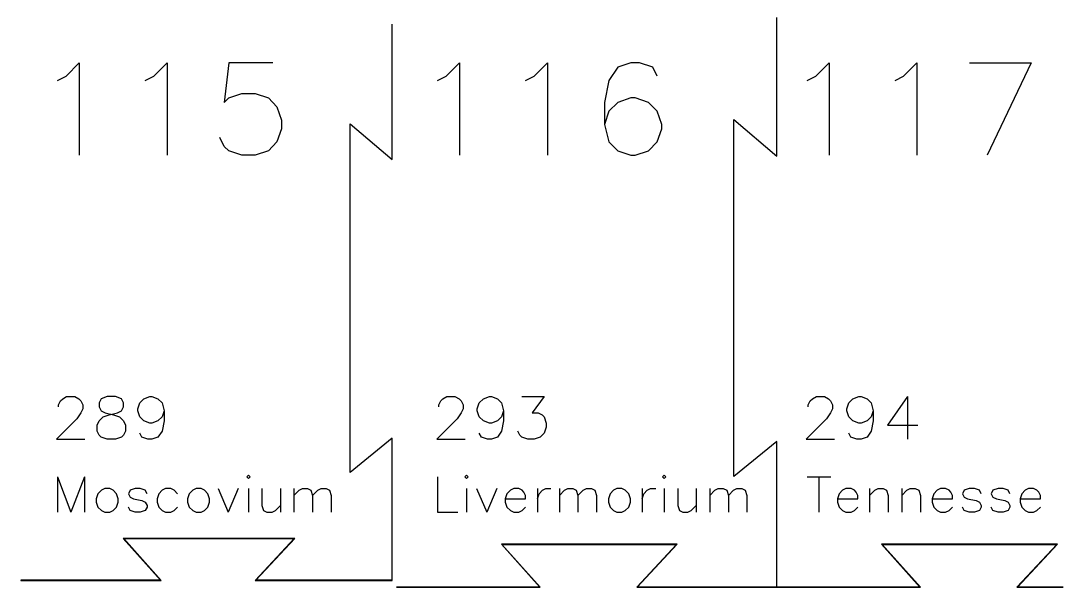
# Model space of a CAD drawing. Extents: x 0 to 297, y 0 to 210.
# Drawn here: x 223.87 to 264.53, y 50.47 to 72.65 of the extents above; entities that cross this region are included whole.
import ezdxf

# ---------------------------------------------------------------- set-up
doc = ezdxf.new("R2010")
doc.units = 0
doc.layers.get('0').update_dxf_attribs({"linetype": 'CONTINUOUS'})

msp = doc.modelspace()

# ---------------------------------------------------------------- linework, layer by layer
at = {"color": 5}
for p, q in [((225.642101, 70.478809), (226.160437, 70.997149)), ((226.160437, 70.997149), (226.160437, 67.385137)), ((229.079492, 70.478809), (229.597829, 70.997149)), ((229.597829, 70.997149), (229.597829, 67.385137)), ((232.004003, 70.997149), (231.829405, 69.447585)), ((233.722698, 70.997149), (232.004003, 70.997149)), ((240.513429, 70.478809), (241.031766, 70.997149)), ((241.031766, 70.997149), (241.031766, 67.385137)), ((243.95082, 70.478809), (244.469157, 70.997149)), ((244.469157, 70.997149), (244.469157, 67.385137)), ((247.21907, 70.82255), (246.875331, 70.309666)), ((247.737407, 70.997149), (247.21907, 70.82255)), ((248.07569, 70.997149), (247.737407, 70.997149)), ((248.594026, 70.82255), (248.07569, 70.997149)), ((248.763168, 70.478809), (248.594026, 70.82255)), ((254.965358, 70.478809), (255.483695, 70.997149)), ((255.483695, 70.997149), (255.483695, 67.385137)), ((258.402749, 70.478809), (258.921086, 70.997149)), ((258.921086, 70.997149), (258.921086, 67.385137)), ((260.983521, 70.997149), (263.389695, 70.997149)), ((263.389695, 70.997149), (261.670999, 67.385137)), ((225.303818, 70.309666), (225.642101, 70.478809)), ((228.741209, 70.309666), (229.079492, 70.478809)), ((240.175146, 70.309666), (240.513429, 70.478809)), ((243.612537, 70.309666), (243.95082, 70.478809)), ((254.627075, 70.309666), (254.965358, 70.478809)), ((258.064466, 70.309666), (258.402749, 70.478809)), ((246.875331, 70.309666), (246.700733, 69.447585)), ((231.829405, 69.447585), (232.004003, 69.622183)), ((232.004003, 69.622183), (232.516883, 69.791326)), ((232.516883, 69.791326), (233.03522, 69.791326)), ((233.03522, 69.791326), (233.553557, 69.622183)), ((233.553557, 69.622183), (233.89184, 69.272986)), ((247.737407, 69.622183), (247.21907, 69.447585)), ((247.906548, 69.622183), (247.737407, 69.622183)), ((248.424885, 69.447585), (247.906548, 69.622183)), ((233.89184, 69.272986), (234.066437, 68.760102)), ((246.700733, 69.447585), (246.700733, 68.585503)), ((247.21907, 69.447585), (246.875331, 69.103843)), ((248.763168, 69.103843), (248.424885, 69.447585)), ((234.066437, 68.760102), (234.066437, 68.416361)), ((246.875331, 69.103843), (246.700733, 68.585503)), ((248.937766, 68.585503), (248.763168, 69.103843)), ((234.066437, 68.416361), (233.89184, 67.900749)), ((246.700733, 68.585503), (246.875331, 67.900749)), ((248.763168, 67.900749), (248.937766, 68.416361)), ((248.937766, 68.416361), (248.937766, 68.585503)), ((231.829405, 67.728878), (231.660263, 68.072619)), ((233.89184, 67.900749), (233.553557, 67.557008)), ((246.875331, 67.900749), (247.21907, 67.557008)), ((248.424885, 67.557008), (248.763168, 67.900749)), ((232.004003, 67.557008), (231.829405, 67.728878)), ((232.516883, 67.385137), (232.004003, 67.557008)), ((233.553557, 67.557008), (233.03522, 67.385137)), ((247.21907, 67.557008), (247.737407, 67.385137)), ((247.906548, 67.385137), (248.424885, 67.557008)), ((233.03522, 67.385137), (232.516883, 67.385137)), ((247.737407, 67.385137), (247.906548, 67.385137)), ((225.347887, 57.61214), (225.42847, 57.768271)), ((225.42847, 57.768271), (225.509054, 57.848855)), ((225.509054, 57.848855), (225.665184, 57.929439)), ((225.665184, 57.929439), (225.982482, 57.929439)), ((225.982482, 57.929439), (226.143649, 57.848855)), ((226.143649, 57.848855), (226.221714, 57.768271)), ((226.221714, 57.768271), (226.29978, 57.61214)), ((227.014959, 57.848855), (226.934375, 57.690205)), ((227.251673, 57.929439), (227.014959, 57.848855)), ((227.56897, 57.929439), (227.251673, 57.929439)), ((227.808203, 57.848855), (227.56897, 57.929439)), ((227.886268, 57.690205), (227.808203, 57.848855)), ((228.520863, 57.690205), (228.68203, 57.848855)), ((228.68203, 57.848855), (228.918745, 57.929439)), ((228.918745, 57.929439), (228.999328, 57.929439)), ((228.999328, 57.929439), (229.236042, 57.848855)), ((229.236042, 57.848855), (229.394691, 57.690205)), ((240.219215, 57.61214), (240.299799, 57.768271)), ((240.299799, 57.768271), (240.380382, 57.848855)), ((240.380382, 57.848855), (240.536513, 57.929439)), ((240.536513, 57.929439), (240.85381, 57.929439)), ((240.85381, 57.929439), (241.014977, 57.848855)), ((241.014977, 57.848855), (241.093043, 57.768271)), ((241.093043, 57.768271), (241.171108, 57.61214)), ((241.805703, 57.690205), (241.96687, 57.848855)), ((241.96687, 57.848855), (242.203585, 57.929439)), ((242.203585, 57.929439), (242.284168, 57.929439)), ((242.284168, 57.929439), (242.520882, 57.848855)), ((242.520882, 57.848855), (242.679531, 57.690205)), ((243.472775, 57.929439), (244.344085, 57.929439)), ((244.344085, 57.929439), (243.870656, 57.29484)), ((254.671144, 57.61214), (254.751727, 57.768271)), ((254.751727, 57.768271), (254.832311, 57.848855)), ((254.832311, 57.848855), (254.988442, 57.929439)), ((254.988442, 57.929439), (255.305739, 57.929439)), ((255.305739, 57.929439), (255.466906, 57.848855)), ((255.466906, 57.848855), (255.544972, 57.768271)), ((255.544972, 57.768271), (255.623037, 57.61214)), ((256.257632, 57.690205), (256.418799, 57.848855)), ((256.418799, 57.848855), (256.655513, 57.929439)), ((256.655513, 57.929439), (256.736097, 57.929439)), ((256.736097, 57.929439), (256.972811, 57.848855)), ((256.972811, 57.848855), (257.13146, 57.690205)), ((258.559299, 57.929439), (257.766055, 56.816372)), ((258.559299, 57.929439), (258.559299, 56.262357)), ((225.347887, 57.531556), (225.347887, 57.61214)), ((226.29978, 57.450971), (226.221714, 57.29484)), ((226.29978, 57.61214), (226.29978, 57.450971)), ((226.934375, 57.690205), (226.934375, 57.531556)), ((226.934375, 57.531556), (227.014959, 57.372906)), ((227.014959, 57.372906), (227.173607, 57.29484)), ((227.649554, 57.29484), (227.808203, 57.372906)), ((227.808203, 57.372906), (227.886268, 57.531556)), ((227.886268, 57.531556), (227.886268, 57.690205)), ((228.442798, 57.450971), (228.520863, 57.690205)), ((228.442798, 57.372906), (228.442798, 57.450971)), ((228.520863, 57.133672), (228.442798, 57.372906)), ((229.394691, 57.690205), (229.472756, 57.372906)), ((229.472756, 57.372906), (229.394691, 57.133672)), ((229.472756, 57.372906), (229.472756, 56.97754)), ((240.219215, 57.531556), (240.219215, 57.61214)), ((241.171108, 57.450971), (241.093043, 57.29484)), ((241.171108, 57.61214), (241.171108, 57.450971)), ((241.727638, 57.450971), (241.805703, 57.690205)), ((241.727638, 57.372906), (241.727638, 57.450971)), ((241.805703, 57.133672), (241.727638, 57.372906)), ((242.679531, 57.690205), (242.757596, 57.372906)), ((242.757596, 57.372906), (242.679531, 57.133672)), ((242.757596, 57.372906), (242.757596, 56.97754)), ((254.671144, 57.531556), (254.671144, 57.61214)), ((255.623037, 57.450971), (255.544972, 57.29484)), ((255.623037, 57.61214), (255.623037, 57.450971)), ((256.179567, 57.450971), (256.257632, 57.690205)), ((256.179567, 57.372906), (256.179567, 57.450971)), ((256.257632, 57.133672), (256.179567, 57.372906)), ((257.13146, 57.690205), (257.209525, 57.372906)), ((257.209525, 57.372906), (257.13146, 57.133672)), ((257.209525, 57.372906), (257.209525, 56.97754)), ((226.063066, 57.055606), (225.269821, 56.262357)), ((226.221714, 57.29484), (226.063066, 57.055606)), ((226.85631, 56.816372), (226.934375, 56.97754)), ((226.934375, 56.97754), (227.095542, 57.133672)), ((227.095542, 57.133672), (227.332256, 57.214256)), ((227.173607, 57.29484), (227.490905, 57.214256)), ((227.332256, 57.214256), (227.649554, 57.29484)), ((227.490905, 57.214256), (227.730137, 57.133672)), ((227.730137, 57.133672), (227.886268, 56.97754)), ((227.886268, 56.97754), (227.966852, 56.816372)), ((228.68203, 56.97754), (228.520863, 57.133672)), ((228.918745, 56.896956), (228.68203, 56.97754)), ((229.236042, 56.97754), (228.999328, 56.896956)), ((229.394691, 57.133672), (229.236042, 56.97754)), ((229.472756, 56.97754), (229.394691, 56.579657)), ((240.934394, 57.055606), (240.14115, 56.262357)), ((241.093043, 57.29484), (240.934394, 57.055606)), ((241.96687, 56.97754), (241.805703, 57.133672)), ((242.203585, 56.896956), (241.96687, 56.97754)), ((242.520882, 56.97754), (242.284168, 56.896956)), ((242.679531, 57.133672), (242.520882, 56.97754)), ((242.757596, 56.97754), (242.679531, 56.579657)), ((243.870656, 57.29484), (244.10737, 57.29484)), ((244.10737, 57.29484), (244.266019, 57.214256)), ((244.266019, 57.214256), (244.344085, 57.133672)), ((244.344085, 57.133672), (244.424668, 56.896956)), ((255.386323, 57.055606), (254.593079, 56.262357)), ((255.544972, 57.29484), (255.386323, 57.055606)), ((256.418799, 56.97754), (256.257632, 57.133672)), ((256.655513, 56.896956), (256.418799, 56.97754)), ((256.972811, 56.97754), (256.736097, 56.896956)), ((257.13146, 57.133672), (256.972811, 56.97754)), ((257.209525, 56.97754), (257.13146, 56.579657)), ((226.85631, 56.579657), (226.85631, 56.816372)), ((226.934375, 56.421007), (226.85631, 56.579657)), ((227.966852, 56.579657), (227.886268, 56.421007)), ((227.966852, 56.816372), (227.966852, 56.579657)), ((228.999328, 56.896956), (228.918745, 56.896956)), ((229.394691, 56.579657), (229.236042, 56.341682)), ((242.284168, 56.896956), (242.203585, 56.896956)), ((242.679531, 56.579657), (242.520882, 56.341682)), ((243.392192, 56.421007), (243.314126, 56.579657)), ((244.424668, 56.738306), (244.344085, 56.500332)), ((244.424668, 56.896956), (244.424668, 56.738306)), ((256.736097, 56.896956), (256.655513, 56.896956)), ((257.13146, 56.579657), (256.972811, 56.341682)), ((257.766055, 56.816372), (258.957181, 56.816372)), ((225.269821, 56.262357), (226.380363, 56.262357)), ((227.014959, 56.341682), (226.934375, 56.421007)), ((227.251673, 56.262357), (227.014959, 56.341682)), ((227.56897, 56.262357), (227.251673, 56.262357)), ((227.808203, 56.341682), (227.56897, 56.262357)), ((227.886268, 56.421007), (227.808203, 56.341682)), ((228.601447, 56.341682), (228.520863, 56.500332)), ((228.838161, 56.262357), (228.601447, 56.341682)), ((228.999328, 56.262357), (228.838161, 56.262357)), ((229.236042, 56.341682), (228.999328, 56.262357)), ((240.14115, 56.262357), (241.251692, 56.262357)), ((241.886287, 56.341682), (241.805703, 56.500332)), ((242.123001, 56.262357), (241.886287, 56.341682)), ((242.284168, 56.262357), (242.123001, 56.262357)), ((242.520882, 56.341682), (242.284168, 56.262357)), ((243.472775, 56.341682), (243.392192, 56.421007)), ((243.709489, 56.262357), (243.472775, 56.341682)), ((243.948722, 56.262357), (243.709489, 56.262357)), ((244.187954, 56.341682), (243.948722, 56.262357)), ((244.344085, 56.500332), (244.187954, 56.341682)), ((254.593079, 56.262357), (255.70362, 56.262357)), ((256.338216, 56.341682), (256.257632, 56.500332)), ((256.57493, 56.262357), (256.338216, 56.341682)), ((256.736097, 56.262357), (256.57493, 56.262357)), ((256.972811, 56.341682), (256.736097, 56.262357)), ((225.303818, 54.790481), (225.303818, 53.401246)), ((225.303818, 54.790481), (225.832647, 53.401246)), ((226.361477, 54.790481), (225.832647, 53.401246)), ((226.361477, 54.790481), (226.361477, 53.401246)), ((232.772484, 54.855536), (232.70743, 54.790481)), ((232.70743, 54.790481), (232.772484, 54.723328)), ((232.839637, 54.790481), (232.772484, 54.855536)), ((232.772484, 54.723328), (232.839637, 54.790481)), ((240.175146, 54.790481), (240.175146, 53.401246)), ((241.299958, 54.855536), (241.234903, 54.790481)), ((241.234903, 54.790481), (241.299958, 54.723328)), ((241.367111, 54.790481), (241.299958, 54.855536)), ((241.299958, 54.723328), (241.367111, 54.790481)), ((249.035137, 54.855536), (248.970083, 54.790481)), ((248.970083, 54.790481), (249.035137, 54.723328)), ((249.10229, 54.790481), (249.035137, 54.855536)), ((249.035137, 54.723328), (249.10229, 54.790481)), ((254.627075, 54.790481), (255.552526, 54.790481)), ((255.088751, 54.790481), (255.088751, 53.401246)), ((226.890306, 54.127341), (226.825252, 53.930078)), ((227.024612, 54.261648), (226.890306, 54.127341)), ((227.154721, 54.326703), (227.024612, 54.261648)), ((227.354081, 54.326703), (227.154721, 54.326703)), ((227.486288, 54.261648), (227.354081, 54.326703)), ((227.618496, 54.127341), (227.486288, 54.261648)), ((227.68355, 53.930078), (227.618496, 54.127341)), ((228.145227, 54.261648), (228.080172, 54.127341)), ((228.080172, 54.127341), (228.145227, 53.997232)), ((228.344587, 54.326703), (228.145227, 54.261648)), ((228.543947, 54.326703), (228.344587, 54.326703)), ((228.741209, 54.261648), (228.543947, 54.326703)), ((228.808362, 54.127341), (228.741209, 54.261648)), ((229.270038, 54.127341), (229.204984, 53.930078)), ((229.404344, 54.261648), (229.270038, 54.127341)), ((229.534453, 54.326703), (229.404344, 54.261648)), ((229.733813, 54.326703), (229.534453, 54.326703)), ((229.866021, 54.261648), (229.733813, 54.326703)), ((229.998228, 54.127341), (229.866021, 54.261648)), ((230.459905, 54.127341), (230.39485, 53.930078)), ((230.59421, 54.261648), (230.459905, 54.127341)), ((230.724319, 54.326703), (230.59421, 54.261648)), ((230.92368, 54.326703), (230.724319, 54.326703)), ((231.055887, 54.261648), (230.92368, 54.326703)), ((231.188094, 54.127341), (231.055887, 54.261648)), ((231.253149, 53.930078), (231.188094, 54.127341)), ((231.584716, 54.326703), (231.97924, 53.401246)), ((232.377961, 54.326703), (231.97924, 53.401246)), ((232.772484, 54.326703), (232.772484, 53.401246)), ((233.301314, 54.326703), (233.301314, 53.665662)), ((234.029503, 54.326703), (234.029503, 53.401246)), ((234.556234, 54.326703), (234.556234, 53.401246)), ((234.556234, 54.062287), (234.755594, 54.261648)), ((234.755594, 54.261648), (234.887802, 54.326703)), ((234.887802, 54.326703), (235.085064, 54.326703)), ((235.085064, 54.326703), (235.219369, 54.261648)), ((235.219369, 54.261648), (235.284424, 54.062287)), ((235.284424, 54.062287), (235.483784, 54.261648)), ((235.483784, 54.261648), (235.613893, 54.326703)), ((235.613893, 54.326703), (235.813253, 54.326703)), ((235.813253, 54.326703), (235.945461, 54.261648)), ((235.945461, 54.261648), (236.012614, 54.062287)), ((241.299958, 54.326703), (241.299958, 53.401246)), ((241.698678, 54.326703), (242.093202, 53.401246)), ((242.491922, 54.326703), (242.093202, 53.401246)), ((242.886446, 54.127341), (242.821392, 53.930078)), ((243.020752, 54.261648), (242.886446, 54.127341)), ((243.150861, 54.326703), (243.020752, 54.261648)), ((243.350221, 54.326703), (243.150861, 54.326703)), ((243.482428, 54.261648), (243.350221, 54.326703)), ((243.549581, 54.194495), (243.482428, 54.261648)), ((243.614636, 54.062287), (243.549581, 54.194495)), ((244.076312, 54.326703), (244.076312, 53.401246)), ((244.076312, 53.930078), (244.143465, 54.127341)), ((244.143465, 54.127341), (244.275673, 54.261648)), ((244.275673, 54.261648), (244.40788, 54.326703)), ((244.40788, 54.326703), (244.605142, 54.326703)), ((244.936709, 54.326703), (244.936709, 53.401246)), ((244.936709, 54.062287), (245.13607, 54.261648)), ((245.13607, 54.261648), (245.268277, 54.326703)), ((245.268277, 54.326703), (245.465539, 54.326703)), ((245.465539, 54.326703), (245.599845, 54.261648)), ((245.599845, 54.261648), (245.664899, 54.062287)), ((245.664899, 54.062287), (245.864259, 54.261648)), ((245.864259, 54.261648), (245.994368, 54.326703)), ((245.994368, 54.326703), (246.193728, 54.326703)), ((246.193728, 54.326703), (246.325936, 54.261648)), ((246.325936, 54.261648), (246.393089, 54.062287)), ((246.91982, 54.127341), (246.854765, 53.930078)), ((247.054126, 54.261648), (246.91982, 54.127341)), ((247.184234, 54.326703), (247.054126, 54.261648)), ((247.383595, 54.326703), (247.184234, 54.326703)), ((247.515802, 54.261648), (247.383595, 54.326703)), ((247.648009, 54.127341), (247.515802, 54.261648)), ((247.713064, 53.930078), (247.648009, 54.127341)), ((248.17474, 54.326703), (248.17474, 53.401246)), ((248.17474, 53.930078), (248.241893, 54.127341)), ((248.241893, 54.127341), (248.374101, 54.261648)), ((248.374101, 54.261648), (248.506308, 54.326703)), ((248.506308, 54.326703), (248.70357, 54.326703)), ((249.035137, 54.326703), (249.035137, 53.401246)), ((249.563967, 54.326703), (249.563967, 53.665662)), ((250.292157, 54.326703), (250.292157, 53.401246)), ((250.818887, 54.326703), (250.818887, 53.401246)), ((250.818887, 54.062287), (251.018248, 54.261648)), ((251.018248, 54.261648), (251.150455, 54.326703)), ((251.150455, 54.326703), (251.347717, 54.326703)), ((251.347717, 54.326703), (251.482023, 54.261648)), ((251.482023, 54.261648), (251.547077, 54.062287)), ((251.547077, 54.062287), (251.746437, 54.261648)), ((251.746437, 54.261648), (251.876546, 54.326703)), ((251.876546, 54.326703), (252.075907, 54.326703)), ((252.075907, 54.326703), (252.208114, 54.261648)), ((252.208114, 54.261648), (252.275267, 54.062287)), ((255.881995, 54.127341), (255.816941, 53.930078)), ((256.016301, 54.261648), (255.881995, 54.127341)), ((256.14641, 54.326703), (256.016301, 54.261648)), ((256.34577, 54.326703), (256.14641, 54.326703)), ((256.477978, 54.261648), (256.34577, 54.326703)), ((256.545131, 54.194495), (256.477978, 54.261648)), ((256.610185, 54.062287), (256.545131, 54.194495)), ((257.071862, 54.326703), (257.071862, 53.401246)), ((257.071862, 54.062287), (257.271222, 54.261648)), ((257.271222, 54.261648), (257.403429, 54.326703)), ((257.403429, 54.326703), (257.600691, 54.326703)), ((257.600691, 54.326703), (257.734997, 54.261648)), ((257.734997, 54.261648), (257.800051, 54.062287)), ((258.326782, 54.326703), (258.326782, 53.401246)), ((258.326782, 54.062287), (258.526143, 54.261648)), ((258.526143, 54.261648), (258.65835, 54.326703)), ((258.65835, 54.326703), (258.855612, 54.326703)), ((258.855612, 54.326703), (258.989918, 54.261648)), ((258.989918, 54.261648), (259.054972, 54.062287)), ((259.581703, 54.127341), (259.516649, 53.930078)), ((259.716009, 54.261648), (259.581703, 54.127341)), ((259.846118, 54.326703), (259.716009, 54.261648)), ((260.045478, 54.326703), (259.846118, 54.326703)), ((260.177685, 54.261648), (260.045478, 54.326703)), ((260.244838, 54.194495), (260.177685, 54.261648)), ((260.309893, 54.062287), (260.244838, 54.194495)), ((260.771569, 54.261648), (260.706515, 54.127341)), ((260.706515, 54.127341), (260.771569, 53.997232)), ((260.970929, 54.326703), (260.771569, 54.261648)), ((261.17029, 54.326703), (260.970929, 54.326703)), ((261.367552, 54.261648), (261.17029, 54.326703)), ((261.434704, 54.127341), (261.367552, 54.261648)), ((261.896381, 54.261648), (261.831327, 54.127341)), ((261.831327, 54.127341), (261.896381, 53.997232)), ((262.095741, 54.326703), (261.896381, 54.261648)), ((262.295102, 54.326703), (262.095741, 54.326703)), ((262.492363, 54.261648), (262.295102, 54.326703)), ((262.559516, 54.127341), (262.492363, 54.261648)), ((263.021193, 54.127341), (262.956138, 53.930078)), ((263.155499, 54.261648), (263.021193, 54.127341)), ((263.285607, 54.326703), (263.155499, 54.261648)), ((263.484968, 54.326703), (263.285607, 54.326703)), ((263.617175, 54.261648), (263.484968, 54.326703)), ((263.684328, 54.194495), (263.617175, 54.261648)), ((263.749382, 54.062287), (263.684328, 54.194495)), ((226.825252, 53.930078), (226.825252, 53.79787)), ((226.825252, 53.79787), (226.890306, 53.599558)), ((227.618496, 53.599558), (227.68355, 53.79787)), ((227.68355, 53.79787), (227.68355, 53.930078)), ((228.145227, 53.997232), (228.279532, 53.930078)), ((228.279532, 53.930078), (228.609002, 53.862925)), ((228.609002, 53.862925), (228.741209, 53.79787)), ((228.741209, 53.79787), (228.808362, 53.665662)), ((228.808362, 53.665662), (228.808362, 53.599558)), ((229.204984, 53.930078), (229.204984, 53.79787)), ((229.204984, 53.79787), (229.270038, 53.599558)), ((230.39485, 53.930078), (230.39485, 53.79787)), ((230.39485, 53.79787), (230.459905, 53.599558)), ((231.188094, 53.599558), (231.253149, 53.79787)), ((231.253149, 53.79787), (231.253149, 53.930078)), ((233.301314, 53.665662), (233.368466, 53.46735)), ((233.830143, 53.46735), (234.029503, 53.665662)), ((235.284424, 54.062287), (235.284424, 53.401246)), ((236.012614, 54.062287), (236.012614, 53.401246)), ((242.821392, 53.930078), (243.614636, 53.930078)), ((242.821392, 53.930078), (242.821392, 53.79787)), ((242.821392, 53.79787), (242.886446, 53.599558)), ((243.614636, 53.930078), (243.614636, 54.062287)), ((245.664899, 54.062287), (245.664899, 53.401246)), ((246.393089, 54.062287), (246.393089, 53.401246)), ((246.854765, 53.930078), (246.854765, 53.79787)), ((246.854765, 53.79787), (246.91982, 53.599558)), ((247.648009, 53.599558), (247.713064, 53.79787)), ((247.713064, 53.79787), (247.713064, 53.930078)), ((249.563967, 53.665662), (249.63112, 53.46735)), ((250.092796, 53.46735), (250.292157, 53.665662)), ((251.547077, 54.062287), (251.547077, 53.401246)), ((252.275267, 54.062287), (252.275267, 53.401246)), ((255.816941, 53.930078), (256.610185, 53.930078)), ((255.816941, 53.930078), (255.816941, 53.79787)), ((255.816941, 53.79787), (255.881995, 53.599558)), ((256.610185, 53.930078), (256.610185, 54.062287)), ((257.800051, 54.062287), (257.800051, 53.401246)), ((259.054972, 54.062287), (259.054972, 53.401246)), ((259.516649, 53.930078), (260.309893, 53.930078)), ((259.516649, 53.930078), (259.516649, 53.79787)), ((259.516649, 53.79787), (259.581703, 53.599558)), ((260.309893, 53.930078), (260.309893, 54.062287)), ((260.771569, 53.997232), (260.905875, 53.930078)), ((260.905875, 53.930078), (261.235344, 53.862925)), ((261.235344, 53.862925), (261.367552, 53.79787)), ((261.367552, 53.79787), (261.434704, 53.665662)), ((261.434704, 53.665662), (261.434704, 53.599558)), ((261.896381, 53.997232), (262.030687, 53.930078)), ((262.030687, 53.930078), (262.360156, 53.862925)), ((262.360156, 53.862925), (262.492363, 53.79787)), ((262.492363, 53.79787), (262.559516, 53.665662)), ((262.559516, 53.665662), (262.559516, 53.599558)), ((262.956138, 53.930078), (263.749382, 53.930078)), ((262.956138, 53.930078), (262.956138, 53.79787)), ((262.956138, 53.79787), (263.021193, 53.599558)), ((263.749382, 53.930078), (263.749382, 54.062287)), ((226.890306, 53.599558), (227.024612, 53.46735)), ((227.024612, 53.46735), (227.154721, 53.401246)), ((227.154721, 53.401246), (227.354081, 53.401246)), ((227.354081, 53.401246), (227.486288, 53.46735)), ((227.486288, 53.46735), (227.618496, 53.599558)), ((228.145227, 53.46735), (228.080172, 53.599558)), ((228.344587, 53.401246), (228.145227, 53.46735)), ((228.543947, 53.401246), (228.344587, 53.401246)), ((228.741209, 53.46735), (228.543947, 53.401246)), ((228.808362, 53.599558), (228.741209, 53.46735)), ((229.270038, 53.599558), (229.404344, 53.46735)), ((229.404344, 53.46735), (229.534453, 53.401246)), ((229.534453, 53.401246), (229.733813, 53.401246)), ((229.733813, 53.401246), (229.866021, 53.46735)), ((229.866021, 53.46735), (229.998228, 53.599558)), ((230.459905, 53.599558), (230.59421, 53.46735)), ((230.59421, 53.46735), (230.724319, 53.401246)), ((230.724319, 53.401246), (230.92368, 53.401246)), ((230.92368, 53.401246), (231.055887, 53.46735)), ((231.055887, 53.46735), (231.188094, 53.599558)), ((233.368466, 53.46735), (233.500674, 53.401246)), ((233.500674, 53.401246), (233.700034, 53.401246)), ((233.700034, 53.401246), (233.830143, 53.46735)), ((240.175146, 53.401246), (240.96839, 53.401246)), ((242.886446, 53.599558), (243.020752, 53.46735)), ((243.020752, 53.46735), (243.150861, 53.401246)), ((243.150861, 53.401246), (243.350221, 53.401246)), ((243.350221, 53.401246), (243.482428, 53.46735)), ((243.482428, 53.46735), (243.614636, 53.599558)), ((246.91982, 53.599558), (247.054126, 53.46735)), ((247.054126, 53.46735), (247.184234, 53.401246)), ((247.184234, 53.401246), (247.383595, 53.401246)), ((247.383595, 53.401246), (247.515802, 53.46735)), ((247.515802, 53.46735), (247.648009, 53.599558)), ((249.63112, 53.46735), (249.763327, 53.401246)), ((249.763327, 53.401246), (249.962687, 53.401246)), ((249.962687, 53.401246), (250.092796, 53.46735)), ((255.881995, 53.599558), (256.016301, 53.46735)), ((256.016301, 53.46735), (256.14641, 53.401246)), ((256.14641, 53.401246), (256.34577, 53.401246)), ((256.34577, 53.401246), (256.477978, 53.46735)), ((256.477978, 53.46735), (256.610185, 53.599558)), ((259.581703, 53.599558), (259.716009, 53.46735)), ((259.716009, 53.46735), (259.846118, 53.401246)), ((259.846118, 53.401246), (260.045478, 53.401246)), ((260.045478, 53.401246), (260.177685, 53.46735)), ((260.177685, 53.46735), (260.309893, 53.599558)), ((260.771569, 53.46735), (260.706515, 53.599558)), ((260.970929, 53.401246), (260.771569, 53.46735)), ((261.17029, 53.401246), (260.970929, 53.401246)), ((261.367552, 53.46735), (261.17029, 53.401246)), ((261.434704, 53.599558), (261.367552, 53.46735)), ((261.896381, 53.46735), (261.831327, 53.599558)), ((262.095741, 53.401246), (261.896381, 53.46735)), ((262.295102, 53.401246), (262.095741, 53.401246)), ((262.492363, 53.46735), (262.295102, 53.401246)), ((262.559516, 53.599558), (262.492363, 53.46735)), ((263.021193, 53.599558), (263.155499, 53.46735)), ((263.155499, 53.46735), (263.285607, 53.401246)), ((263.285607, 53.401246), (263.484968, 53.401246)), ((263.484968, 53.401246), (263.617175, 53.46735)), ((263.617175, 53.46735), (263.749382, 53.599558))]:
    msp.add_line(p, q, dxfattribs=at)
at = {"color": 1}
for p, q in [((253.438052, 67.347544), (253.438052, 70.078528)), ((238.390431, 67.211503), (238.390431, 69.877861)), ((251.759229, 54.80272), (251.759229, 68.786187)), ((251.759229, 68.786187), (253.438052, 67.347544)), ((236.751332, 54.963535), (236.751332, 68.6161)), ((236.751332, 68.6161), (238.390431, 67.211503)), ((238.390431, 56.302301), (236.751332, 54.963535)), ((238.390431, 53.526227), (238.390431, 56.302301)), ((253.438052, 56.173933), (251.759229, 54.80272)), ((253.438052, 53.330575), (253.438052, 56.173933)), ((227.875838, 52.378852), (229.33806, 50.739744)), ((234.588291, 52.378852), (227.875838, 52.378852)), ((229.358068, 50.73093), (227.896647, 52.370039)), ((227.896647, 52.370039), (234.566685, 52.370039)), ((234.566685, 52.370039), (233.042032, 50.73093)), ((233.062043, 50.739744), (234.588291, 52.378852)), ((242.668568, 52.155391), (244.166226, 50.476557)), ((249.542889, 52.155391), (242.668568, 52.155391)), ((244.18672, 50.467533), (242.689881, 52.146368)), ((242.689881, 52.146368), (249.521577, 52.146368)), ((249.521577, 52.146368), (247.959977, 50.467533)), ((247.980471, 50.476557), (249.542889, 52.155391)), ((257.539632, 52.155391), (259.038112, 50.476557)), ((264.414772, 52.155391), (257.539632, 52.155391)), ((259.058607, 50.467533), (257.560945, 52.146368)), ((257.560945, 52.146368), (264.393459, 52.146368)), ((264.393459, 52.146368), (262.831859, 50.467533)), ((262.852353, 50.476557), (264.414772, 52.155391)), ((225.830972, 50.739744), (223.870938, 50.739744)), ((223.870938, 50.739744), (223.870938, 50.73093)), ((223.870938, 50.73093), (225.830972, 50.73093)), ((229.33806, 50.739744), (225.830972, 50.739744)), ((225.830972, 50.73093), (229.358068, 50.73093)), ((233.042032, 50.73093), (234.805183, 50.73093)), ((234.805183, 50.739744), (233.062043, 50.739744)), ((236.577936, 50.739744), (234.805183, 50.739744)), ((234.805183, 50.73093), (236.577936, 50.73093)), ((238.390709, 50.739744), (236.577936, 50.739744)), ((236.577936, 50.73093), (238.390709, 50.73093)), ((238.390709, 50.73093), (238.390709, 50.739744)), ((240.574135, 50.476557), (238.566598, 50.476557)), ((238.566598, 50.476557), (238.566598, 50.467533)), ((238.566598, 50.467533), (240.574135, 50.467533)), ((244.166226, 50.476557), (240.574135, 50.476557)), ((240.574135, 50.467533), (244.18672, 50.467533)), ((247.959977, 50.467533), (249.765858, 50.467533)), ((249.765858, 50.476557), (247.980471, 50.476557)), ((251.580759, 50.476557), (249.765858, 50.476557)), ((249.765858, 50.467533), (251.580759, 50.467533)), ((253.437466, 50.476557), (251.580759, 50.476557)), ((251.580759, 50.467533), (253.437466, 50.467533)), ((253.437466, 50.467533), (253.437466, 50.476557)), ((255.446018, 50.476557), (253.437662, 50.476557)), ((253.437662, 50.476557), (253.437662, 50.467533)), ((253.437662, 50.467533), (255.446018, 50.467533)), ((259.038112, 50.476557), (255.446018, 50.476557)), ((255.446018, 50.467533), (259.058607, 50.467533)), ((262.831859, 50.467533), (264.63774, 50.467533)), ((264.63774, 50.476557), (262.852353, 50.476557))]:
    msp.add_line(p, q, dxfattribs=at)
for points in [[(253.438052, 70.078528), (253.438052, 70.984003), (253.438052, 71.884484), (253.438052, 72.779558)], [(238.390431, 69.877861), (238.390431, 70.76191), (238.390431, 71.641082), (238.390431, 72.514974)], [(238.390431, 50.735505), (238.390431, 51.667912), (238.390431, 52.598293), (238.390431, 53.526227)], [(253.438052, 50.472213), (253.438052, 51.427222), (253.438052, 52.380149), (253.438052, 53.330575)]]:
    msp.add_open_spline(points, degree=3, dxfattribs=at)

doc.saveas('drawing.dxf')
